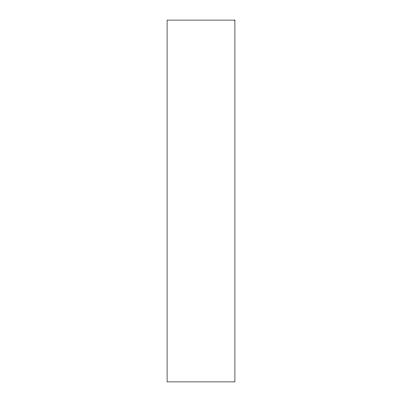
<?xml version="1.0" encoding="UTF-8"?>
<svg xmlns="http://www.w3.org/2000/svg" width="402" height="402" viewBox="0 0 402 402"><rect width="100%" height="100%" fill="white"/><g stroke="black" fill="none" stroke-linecap="round" stroke-linejoin="round"><path stroke-width="0.6" d="M234.919 20.1L167.081 20.1L167.081 381.9L234.919 381.9L234.919 20.1"/></g></svg>
